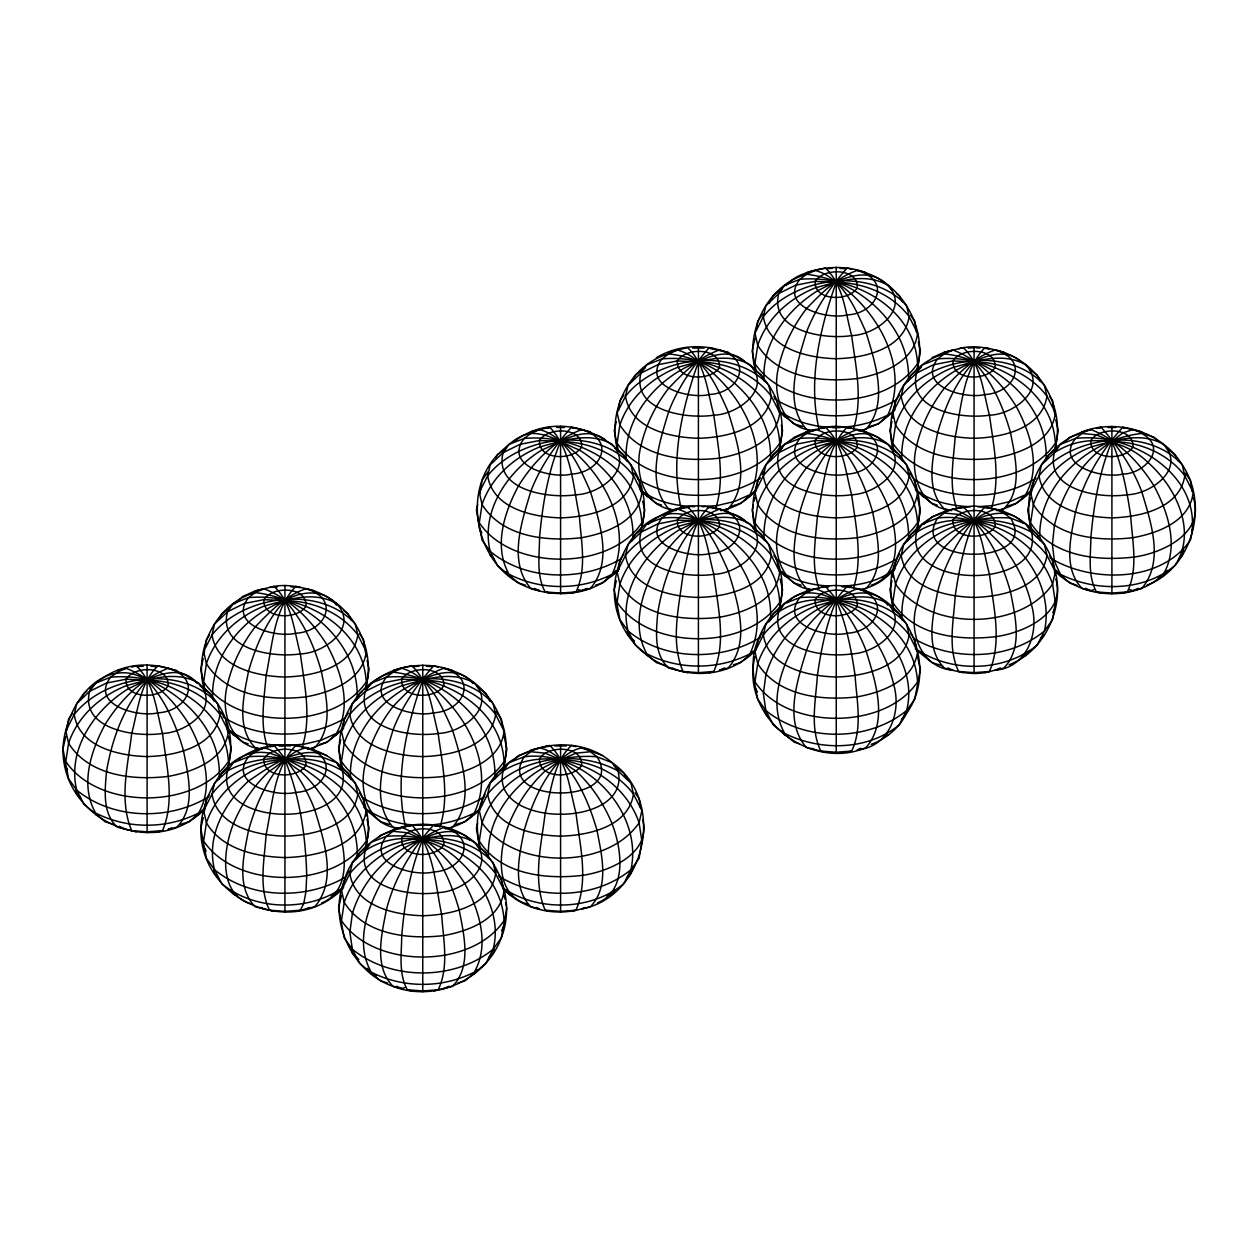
<?xml version="1.0" encoding="UTF-8"?>
<svg xmlns="http://www.w3.org/2000/svg" width="1259" height="1259" viewBox="0 0 1259 1259"><rect width="100%" height="100%" fill="white"/><g stroke="black" fill="none" stroke-linecap="round" stroke-linejoin="round"><path stroke-width="1.5" d="M219.16 778.802C222.544 727.529 177.377 687.634 131.707 673.596C91.057 665.901 64.319 713.869 62.95 748.853C62.226 820.522 153.614 860.763 204.43 809.443M357.257 697.344C358.485 642.751 306.787 598.167 255.184 592.596C216.548 603.124 194.028 649.235 203.643 687.068L204.43 683.606M357.257 856.498C358.909 805.886 314.766 767.14 269.536 753.165C228.886 745.47 202.148 793.438 200.779 828.438C199.961 900.5 291.71 939.875 342.259 889.011M494.818 778.802C497.887 723.516 445.041 677.735 393.013 672.18C354.377 682.693 331.857 728.819 341.472 766.652M632.915 538.207C634.583 501.601 609.403 468.71 579.455 450.061C563.544 443.719 548.625 432.939 530.826 433.458C516.977 435.394 507.393 445.906 497.462 454.751C457.064 498.171 480.592 579.014 539.544 590.691L534.32 588.362M770.461 460.511C773.53 405.209 720.699 359.445 668.655 353.873C630.035 364.402 607.515 410.528 617.13 448.346M770.461 619.664C773.844 568.391 728.678 528.481 683.007 514.443C642.373 506.748 615.62 554.715 614.25 589.716C613.542 661.384 704.93 701.609 755.746 650.289M908.573 379.053C909.785 324.46 858.087 279.86 806.484 274.305C767.864 284.833 745.344 330.944 754.959 368.777M908.573 538.207C909.785 483.613 858.087 439.013 806.484 433.458C767.864 443.971 745.344 490.097 754.959 527.93M1046.119 460.511C1049.188 405.209 996.357 359.445 944.313 353.873C905.693 364.402 883.173 410.528 892.773 448.346M66.743 730.503L68.584 718.936L72.644 713.271M203.958 654.79L204.572 650.919M205.186 647.063L206.413 639.352L209.466 635.118M204.257 812.008L206.413 798.505L209.466 794.256M227.155 769.155C251.218 689.822 146.721 629.484 89.782 689.114M342.401 730.503L344.242 718.936L348.302 713.271M364.984 689.57C378.471 647.488 349.357 597.695 305.968 588.74C285.777 595.46 269.694 611.811 255.184 626.951C242.027 644.057 232.301 663.619 227.454 684.691C220.309 710.674 229.988 745.108 260.408 748.948M342.401 889.641C348.098 847.826 392.918 819.184 433.647 825.038C486.021 830.09 520.203 889.594 501.271 937.939C485.644 980.053 434.78 1002.762 393.013 986.348C348.46 970.957 323.972 911.469 349.31 871.008M364.984 848.723C378.471 806.641 349.357 756.848 305.968 747.893C291.301 750.742 282.047 763.772 269.536 770.949C253.704 785.679 241.634 803.887 233.403 823.827C223.173 849.29 217.838 894.803 251.658 904.025M479.915 493.701L482.071 480.214L488.162 471.716M480.844 806.216C491.75 749.892 569.241 725.389 612.126 762.671C666.31 800.567 646.89 896.502 581.627 908.982L585.105 907.44M502.813 769.155C516.3 727.072 487.186 677.279 443.798 668.309C423.606 675.044 407.523 691.396 393.013 706.535C379.856 723.626 370.13 743.188 365.283 764.26C358.61 789.503 366.904 823.433 396.491 828.076M618.358 410.277L619.9 400.63L623.96 394.98M618.043 571.35L619.9 559.783L623.96 554.117M640.642 530.432C663.997 457.82 571.696 395.861 513.105 442.271M756.486 328.772L757.729 321.061L762.797 313.995M756.486 487.925L757.729 480.214L759.759 477.381M778.471 450.848C800.173 380.501 717.85 321.533 656.332 357.682M756.486 647.063C762.214 618.814 787.048 594.815 815.202 588.74C835.394 595.46 851.477 611.811 865.987 626.951C879.144 644.057 888.87 663.619 893.717 684.691C901.822 712.295 889.216 747.279 857.285 749.829L860.763 748.287M778.156 611.937C803.006 536.633 707.18 473.069 648.228 524.358M892.773 417.988L893.402 414.132M894.016 410.277L895.542 400.63L899.603 394.98M916.3 371.279C929.771 329.197 900.657 279.404 857.285 270.449C837.093 277.169 821.01 293.52 806.484 308.66C793.327 325.766 783.602 345.328 778.754 366.4C772.097 391.643 780.391 425.573 809.978 430.216M892.773 577.141C894.834 544.722 921.635 515.985 953.032 509.171C973.223 515.891 989.306 532.242 1003.816 547.382C1016.973 564.488 1026.699 584.05 1031.546 605.107C1039.651 632.726 1027.045 667.695 995.114 670.26L1000.338 667.947M916.3 530.432C929.771 488.35 900.657 438.557 857.285 429.587C837.093 436.322 821.01 452.673 806.484 467.813C793.327 484.92 783.602 504.481 778.754 525.538C771.625 551.521 781.288 585.954 811.709 589.81M1031.215 493.701C1034.505 462.856 1060.865 436.133 1090.861 429.587C1117.394 439.69 1139.08 461.833 1153.968 485.848C1168.069 512.161 1179.321 546.264 1163.426 574.246C1134.548 602.337 1082.394 599.142 1054.57 570.72M1054.129 450.848C1067.601 408.766 1038.486 358.972 995.114 350.018C974.922 356.738 958.839 373.089 944.313 388.244C931.156 405.335 921.431 424.897 916.583 445.969C909.911 471.212 918.204 505.142 947.807 509.785M228.398 766.652L231.263 748.853L228.398 736.279M366.227 687.068L369.092 669.284L367.046 660.298M366.227 846.221L369.092 828.438L367.046 819.452M504.041 766.652L506.921 748.853L504.041 736.279M641.87 527.93L644.75 510.147L642.688 501.161M779.699 448.346L782.563 430.562L781.335 425.18M779.699 607.499L782.563 589.716L780.108 578.935M917.528 368.777L920.392 350.993L918.346 342.007M917.528 527.93L920.392 510.147L917.528 497.557M1055.357 448.346L1058.221 430.562L1055.766 419.782M1009.104 664.768C1044.482 651.375 1064.516 608.144 1055.357 571.932C1049.927 541.921 1025.094 515.545 995.114 509.171C974.922 515.891 958.839 532.242 944.313 547.382C931.156 564.488 921.431 584.05 916.583 605.107C908.494 632.726 921.1 667.695 953.032 670.26L947.807 667.947M1146.933 585.199C1192.666 567.856 1209.301 504.702 1182.295 464.886C1162.088 431.931 1118.023 418.114 1082.142 431.806L1079.907 434.308M65.814 736.279L62.95 748.853L68.584 778.786L76.705 790.117L83.991 804.249L105.032 821.734L113.829 824.456M203.234 658.504L200.779 669.284L205.186 691.506M203.234 817.658L200.779 828.438L206.413 858.37L214.534 869.686L221.82 883.834C255.278 911.107 308.754 911.957 343.707 887.091M340.654 739.883L338.608 748.853L342.7 769.155M341.472 895.432L338.608 908.007L344.242 937.939L352.363 949.255L359.649 963.403L380.674 980.887L387.725 983.059M477.665 504.749L476.437 510.147L482.071 540.064L490.192 551.395L497.462 565.527L518.503 583.027L525.554 585.199M477.665 823.04L476.437 828.438L479.301 846.221M494.394 947.807L493.15 953.252L489.279 956.919M616.312 421.576L614.25 430.562L618.358 450.848M506.921 908.007L501.271 937.939L493.15 949.255L485.88 963.403L464.839 980.887L457.788 983.059M616.312 580.729L614.25 589.716L619.9 619.648L628.021 630.964L635.291 645.112L656.332 662.596L666.892 665.854M631.813 870.048L630.979 873.683L627.108 877.35M754.959 338.419L752.079 350.993L756.187 371.279M753.307 504.749L752.079 510.147L756.187 530.432M754.141 501.161L754.959 497.557M754.959 656.71C739.804 716.922 809.899 771.673 865.987 747.626C889.169 720.872 874.942 680.505 865.987 650.447C856.923 626.604 841.988 605.028 825.353 586.316L806.484 590.943M891.954 421.576L889.908 430.562L894.016 450.848M891.954 580.729L889.908 589.716L892.773 607.499M907.471 710.91C901.444 726.065 886.588 738.939 871.275 744.337M1030.602 497.557L1027.737 510.147L1030.602 527.93M1183.539 549.947L1182.295 555.392L1178.424 559.059M501.523 930.763L504.041 925.79M1052.839 612.472L1055.357 607.499M1191.502 531.235L1193.186 527.93M157.989 831.837L162.505 830.641C175.505 800.205 166.235 765.094 162.505 733.462C156.242 710.643 154.464 682.787 136.208 665.885L131.707 667.081M302.066 747.673C311.823 717.567 304.426 684.534 300.334 653.877C294.071 631.074 292.277 603.218 274.037 586.316L255.184 590.943L242.861 596.404L234.756 603.927M439.895 827.242C449.652 797.136 442.255 764.119 438.163 733.462C431.9 710.643 430.106 682.787 411.866 665.885C394.728 668.513 378.833 675.28 366.888 688.012M715.553 508.951C725.31 478.845 717.913 445.812 713.822 415.171C707.558 392.352 705.764 364.496 687.524 347.594L668.655 352.221M503.254 889.011C521.714 907.66 550.466 915.97 575.992 910.21C588.976 879.773 579.707 844.679 575.992 813.031C569.729 790.227 567.935 762.356 549.695 745.454L530.826 750.096L528.607 752.614M709.305 672.684L713.822 671.488C726.805 641.051 717.536 605.957 713.822 574.309C707.558 551.505 705.764 523.65 687.524 506.748L668.655 511.374M853.366 429.382C863.139 399.276 855.742 366.243 851.635 335.586C845.387 312.783 843.593 284.927 825.353 268.025C811.363 271.346 795.719 273.864 786.057 285.636M853.366 588.52C863.139 558.414 855.742 525.396 851.635 494.74C845.387 471.92 843.593 444.065 825.353 427.163L806.484 431.806L794.161 437.266L788.764 442.271M847.134 752.252L851.635 751.056C862.887 727.812 856.624 700.319 855.097 675.579C851.367 650.053 846.426 624.417 836.244 600.574C821.545 592.171 799.544 587.827 787.41 602.668M991.195 508.951C1000.968 478.845 993.571 445.812 989.464 415.171C983.2 392.352 981.422 364.496 963.182 347.594L944.313 352.221L931.99 357.682M1003.816 511.374L984.963 506.748C963.245 530.716 945.619 559.83 937.625 591.793C932.998 616.233 924.83 648.039 944.313 668.057C958.854 672.164 974.545 675.878 989.464 671.488C1002.463 641.051 993.194 605.957 989.464 574.309C983.2 551.505 981.422 523.65 963.182 506.748L944.313 511.374M80.749 699.752L83.991 693.473L86.887 691.285M220.199 617.036L221.82 613.888L229.059 608.443M218.578 779.321L221.82 773.042L229.059 767.597M356.407 699.752L359.649 693.473L362.545 691.285M495.857 457.883L497.462 454.751L506.149 448.204M356.407 858.906L359.649 852.611L368.336 846.079M632.065 381.461L635.291 375.166L645.426 367.549M494.236 779.321L497.462 773.042L506.149 766.511M632.065 540.599L635.291 534.32L641.083 529.96M769.076 303.45L773.12 295.597L781.808 289.066M770.697 459.456L773.12 454.751L781.808 448.204M769.076 621.757L773.12 613.888L781.808 607.357M907.708 381.461L910.949 375.166L921.084 367.549M907.708 540.599L910.949 534.32L916.741 529.96M1046.355 459.456L1048.778 454.751L1057.466 448.204M200.622 811.866L198.639 814.62L195.287 815.942M339.442 890.05L336.468 894.205L331.432 896.156M616.092 570.374C596.546 594.72 558.98 598.324 530.826 588.472C507.66 561.719 521.887 521.368 530.826 491.309C539.906 467.451 554.841 445.875 571.476 427.163L590.345 431.806L592.564 434.308M485.108 794.256C475.634 810.497 475.697 830.846 480.529 848.723M476.28 811.866C469.749 820.427 459.126 825.117 449.022 828.076M761.789 474.549L763.82 471.716M751.922 493.575C745.407 502.121 734.784 506.826 724.68 509.785M477.271 969.635L474.297 973.774L470.945 975.08M762.797 632.286C748.491 651.611 752.929 677.263 757.729 699.217L765.85 710.532L773.12 724.68L794.161 742.165L799.449 743.801M749.955 655.483L752.913 651.328M615.1 890.05L612.126 894.205L607.09 896.156M899.603 554.117C888.901 570.343 889.137 591.667 894.016 610.001M891.734 570.374C885.061 581.107 872.597 586.725 860.763 589.81M1035.402 477.381C1027.313 493.701 1026.951 512.98 1031.845 530.432M1027.58 493.575C1021.065 502.121 1010.442 506.826 1000.338 509.785M1028.572 651.328L1025.597 655.483L1022.245 656.789M1167.392 570.374L1163.426 575.898L1158.39 577.865M528.607 434.308L530.826 431.806L549.695 427.163C571.932 450.297 573.05 486.43 579.455 516.426C580.966 541.181 587.229 568.659 575.992 591.919L571.476 593.115M252.949 752.614L255.184 750.096L263.886 747.893C278.569 750.742 287.823 763.772 300.334 770.949C316.151 785.679 328.237 803.887 336.468 823.827C345.942 848.66 352.174 890.711 321.722 902.939M390.778 832.183L393.013 829.665L411.866 825.038C434.119 848.157 435.221 884.29 441.626 914.302C443.152 939.041 449.4 966.534 438.163 989.779L433.647 990.975M804.265 434.308L806.484 431.806L815.202 429.587C829.886 432.435 839.124 445.481 851.635 452.658C867.467 467.388 879.537 485.596 887.768 505.536C897.588 530.621 903.474 574.545 871.275 585.199M901.475 719.424C940.473 677.641 913.247 599.363 857.285 588.74C830.751 598.843 809.065 620.986 794.161 644.986C780.076 671.299 768.808 705.418 784.703 733.399C820.239 751.261 867.955 750.82 899.351 724.68L906.637 710.532L914.758 699.217L920.392 669.284L917.528 656.71M1040.595 638.628L1044.466 634.961M238.801 759.319C259.763 743.046 290.058 741.425 314.687 750.096M377.983 837.628L380.674 835.126L401.715 827.462C428.249 837.565 449.935 859.708 464.839 883.708C478.924 910.021 490.192 944.14 474.297 972.121C442.617 988.441 402.911 988.441 371.232 972.121C355.337 944.14 366.589 910.021 380.674 883.708C395.578 859.708 417.264 837.565 443.798 827.462L452.516 829.665L454.735 832.183M514.459 759.319L518.503 755.557L539.544 747.893C554.228 750.742 563.465 763.772 575.992 770.949C591.809 785.679 603.879 803.887 612.126 823.827C621.6 848.66 627.832 890.711 597.38 902.939M923.886 524.358L931.99 516.835L953.032 509.171M1065.759 441.012L1069.82 437.266L1090.861 429.587M311.193 748.507L327.01 742.165L342.259 729.874M617.917 570.72L612.126 575.898L607.09 577.865M755.746 491.152L749.955 496.329L746.587 497.635M893.56 411.567L878.326 423.874L862.509 430.216M480.088 809.443L474.297 814.62L470.945 815.942M893.56 570.72L887.768 575.898L882.748 577.865M1031.389 491.152L1025.597 496.329L1022.245 497.635M208.884 796.585C169.682 820.884 112.901 819.861 76.705 790.117C66.837 749.357 94.677 709.368 128.245 688.783C148.83 679.136 178.636 660.707 197.285 683.495M204.43 808.608L189.18 821.734L180.383 824.456M345.281 718.102C308.896 739.489 259.008 739.631 223.142 717.016M343.707 727.954L327.01 742.165L319.975 744.337M620.939 558.949C581.595 581.831 525.994 580.918 490.192 551.395C480.308 510.635 508.164 470.646 541.716 450.061C561.058 442.145 585.388 424.314 605.359 439.769M619.365 568.8L602.668 583.027L595.617 585.199M760.2 478.294C724.334 500.909 674.462 500.767 638.061 479.38M755.746 490.318L740.497 503.443L731.684 506.165M896.597 399.795C860.196 421.198 810.324 421.34 774.458 398.725M895.007 409.663L878.326 423.874L869.513 426.596M345.281 877.24C305.937 900.122 250.336 899.225 214.534 869.686C206.02 836.464 224.448 803.006 248.495 781.068C270.716 766.18 299.012 744.431 327.01 755.557M484.542 796.585C448.676 819.2 398.804 819.074 362.403 797.671M480.088 808.608L464.839 821.734L456.041 824.456M760.2 637.447C720.982 661.73 664.217 660.707 628.021 630.964C618.138 590.219 645.993 550.214 679.545 529.63C699.721 520.565 728.394 501.885 747.248 523.099M755.746 649.471L740.497 662.596L733.446 664.768M896.597 558.949C860.637 580.194 811.85 580.194 775.89 558.949M895.007 568.8C880.749 580.446 861.864 585.042 843.782 586.002M1035.858 478.294C999.992 500.909 950.104 500.767 913.719 479.38M1031.389 490.318L1016.139 503.443L1007.342 506.165M279.152 745.926L303.797 744.289L321.375 740.087L336.468 733.399C352.363 705.418 341.095 671.299 327.01 644.986C312.122 620.986 290.42 598.843 263.886 588.74L255.184 592.596L248.495 597.632L233.403 603.517L227.454 611.811L214.534 624.039L212.047 634.929L203.643 651.501L206.413 663.65L203.643 681.859C235.905 730.44 333.95 730.44 366.227 681.859C363.064 624.983 300.035 592.753 248.495 597.632C227.344 625.204 276.319 638.25 295.818 633.246C325.735 631.75 341.11 598.796 305.968 588.74M126.073 668.309L117.355 672.18L110.666 677.2L95.574 683.102L89.625 691.38L76.705 703.608L74.218 714.498L65.814 731.07L68.584 743.219L65.814 761.443C98.076 810.009 196.136 810.009 228.398 761.443C225.235 704.552 162.206 672.322 110.666 677.2C89.531 704.772 138.49 717.819 157.989 712.814C187.906 711.319 203.281 678.365 168.139 668.309C141.606 678.412 119.92 700.555 105.032 724.57C90.931 750.883 79.679 784.986 95.574 812.968C127.253 829.288 166.959 829.288 198.639 812.968C214.534 784.986 203.266 750.883 189.18 724.57C174.293 700.555 152.591 678.412 126.073 668.309L117.355 670.528M977.834 506.716L992.926 505.567L1010.505 501.365L1025.597 494.677C1041.492 466.696 1030.24 432.577 1016.139 406.279C1001.251 382.264 979.565 360.121 953.032 350.018L944.313 353.873L937.625 358.909L922.532 364.795L916.583 373.089L903.663 385.317L901.192 396.207L892.773 412.779L895.542 424.928L892.773 443.137C925.05 491.718 1023.095 491.718 1055.357 443.137C1052.194 386.261 989.165 354.031 937.625 358.909C916.489 386.482 965.448 399.528 984.963 394.523C1014.864 393.028 1030.24 360.074 995.114 350.018M815.202 429.587L806.484 433.458L799.795 438.478L784.703 444.38L778.754 452.658L765.85 464.886L763.363 475.776L754.959 492.348L757.729 504.497L754.959 522.721C787.221 571.287 885.266 571.287 917.528 522.721C914.364 465.83 851.336 433.6 799.795 438.478C778.66 466.05 827.619 479.097 847.134 474.092C877.035 472.613 892.411 439.643 857.285 429.587M586.851 588.362L581.627 590.691L578.243 589.59M263.886 747.893L255.184 751.749L248.495 756.785L233.403 762.671L227.454 770.949L214.534 783.192L212.047 794.083L203.643 810.654L206.413 822.804L203.643 841.012C235.905 889.578 333.95 889.578 366.227 841.012C363.064 784.121 300.035 751.891 248.495 756.785C227.344 784.341 276.319 797.403 295.818 792.399C325.735 790.904 341.11 757.934 305.968 747.893M171.633 827.855L168.139 829.413L176.858 827.194C196.341 807.192 188.173 775.387 183.546 750.946C176.26 725.278 165.433 699.941 147.098 680.143L126.073 679.231L106.464 683.07L89.625 691.38C79.994 729.417 136.129 737.648 162.505 733.462C186.269 732.958 221.726 707.07 198.639 683.102C175.709 669.882 149.506 679.419 126.073 685.746C100.185 696.211 77.633 716.308 68.584 743.219C88.933 775.859 133.155 780.549 168.139 776.41C193.02 771.972 225.267 760.027 228.398 731.07L219.979 714.498L217.508 703.608C182.209 663.981 105.41 674.682 74.218 714.498C79.238 747.216 119.196 755.841 147.098 756.58C175.001 755.841 214.974 747.216 219.979 714.498C202.967 691.883 174.875 680.663 147.098 680.143C124.2 705.355 112.067 738.545 106.464 771.72C104.985 790.259 102.136 813.33 117.355 827.194L136.208 831.837M815.202 588.74L806.484 592.596L799.795 597.632L784.703 603.517L778.754 611.811L765.85 624.039L763.363 634.929L754.959 651.501L757.729 663.65L754.959 681.859C787.221 730.44 885.266 730.44 917.528 681.859C914.364 624.983 851.336 592.753 799.795 597.632C778.66 625.204 827.619 638.25 847.134 633.246C877.035 631.75 892.411 598.796 857.285 588.74M724.68 667.947L719.456 670.26L728.174 668.057C751.34 641.287 737.113 600.936 728.174 570.878C717.394 547.051 705.087 516.646 677.373 509.171L668.655 513.027L661.966 518.063L646.874 523.949L640.941 532.227L628.021 544.47L625.534 555.361L617.13 571.932L619.9 584.082L617.13 602.29C649.392 650.856 747.437 650.856 779.699 602.29C776.551 545.399 713.523 513.168 661.966 518.063C640.831 545.619 689.79 558.681 709.305 553.677C739.206 552.182 754.597 519.212 719.456 509.171C692.922 519.275 671.236 541.417 656.332 565.417C642.247 591.73 630.995 625.849 646.874 653.83C678.57 670.134 718.26 670.134 749.955 653.83C772.522 605.784 739.175 548.058 698.415 521.006L677.373 520.093L657.765 523.917L640.941 532.227C631.31 570.264 687.43 578.495 713.822 574.309C737.569 573.805 773.042 547.917 749.955 523.949C727.025 510.745 700.807 520.282 677.373 526.592C651.485 537.058 628.933 557.155 619.9 584.082C640.249 616.721 684.471 621.395 719.456 617.256C744.337 612.818 776.567 600.889 779.699 571.932L771.295 555.361L768.808 544.47C733.509 504.828 656.71 515.529 625.534 555.361C630.554 588.079 670.512 596.703 698.415 597.427C726.317 596.703 766.275 588.079 771.295 555.361C754.283 532.746 726.191 521.525 698.415 521.006C675.501 546.201 663.383 579.408 657.765 612.566C656.285 631.105 653.437 654.176 668.655 668.057L687.524 672.684M305.968 908.982L309.462 907.44M1138.167 588.362L1132.927 590.691L1129.543 589.59M443.798 988.551L449.022 986.238M333.116 736.358L336.468 735.051M884.416 736.358L887.768 735.051M590.345 750.096L581.627 747.893C566.943 750.742 557.706 763.772 545.178 770.949C529.362 785.679 517.292 803.887 509.045 823.827C498.832 849.29 493.497 894.803 527.316 904.025M1143.88 434.308L1141.645 431.806L1122.792 427.163C1101.074 451.147 1083.448 480.261 1075.454 512.224C1070.827 536.664 1062.659 568.47 1082.142 588.472L1090.861 590.691L1094.244 589.59M434.308 825.935L438.163 826.234L433.647 825.038C411.945 849.022 394.319 878.121 386.324 910.084C381.682 934.524 373.514 966.33 393.013 986.348L401.715 988.551L405.099 987.465M958.666 348.79C973.6 344.415 989.291 348.113 1003.816 352.221L1006.051 354.739M269.536 587.512C284.455 583.122 300.146 586.836 314.687 590.943M820.837 587.512C835.771 583.122 851.462 586.836 865.987 590.943M1122.792 593.115L1141.645 588.472C1164.827 561.719 1150.6 521.368 1141.645 491.309C1132.581 467.451 1117.63 445.875 1101.011 427.163L1096.495 428.359L1100.35 428.076M295.818 911.406L314.687 906.779C337.868 880.01 323.642 839.659 314.687 809.6C305.607 785.758 290.672 764.166 274.037 745.454L269.536 746.666L273.376 746.367M944.313 352.221L953.032 350.018M255.184 590.943L263.886 588.74M806.484 272.652C825.81 266.09 846.678 265.492 865.987 272.652M858.811 431.05L865.987 429.335C889.169 402.565 874.942 362.214 865.987 332.156C855.223 308.329 842.916 277.924 815.202 270.449L806.484 274.305L799.795 279.341L784.703 285.226L778.754 293.52L765.85 305.748L763.363 316.638L754.959 333.21L757.729 345.359L754.959 363.568C787.221 412.149 885.266 412.149 917.528 363.568C914.364 306.692 851.336 274.462 799.795 279.341C778.66 306.897 827.619 319.959 847.134 314.955C877.035 313.46 892.411 280.489 857.285 270.449M720.998 510.619L728.174 508.904C751.34 482.15 737.113 441.783 728.174 411.724C717.394 387.898 705.087 357.509 677.373 350.018L668.655 353.873L661.966 358.909L646.874 364.795L640.941 373.089L628.021 385.317L625.534 396.207L617.13 412.779L619.9 424.928L617.13 443.137C649.392 491.718 747.437 491.718 779.699 443.137C776.551 386.261 713.523 354.031 661.966 358.909C640.831 386.482 689.79 399.528 709.305 394.523C739.206 393.028 754.597 360.074 719.456 350.018C699.264 356.738 683.181 373.089 668.655 388.244C655.514 405.335 645.773 424.897 640.941 445.969C634.268 471.212 642.562 505.142 672.149 509.785M996.64 510.619L1003.816 508.904C1023.315 488.885 1015.132 457.08 1010.505 432.655C1003.218 406.987 992.391 381.65 974.073 361.852L953.032 360.94L933.423 364.764L916.583 373.089C906.952 411.126 963.088 419.357 989.464 415.171C1013.227 414.667 1048.684 388.779 1025.597 364.795C1002.668 351.591 976.465 361.128 953.032 367.455C927.143 377.92 904.591 398.001 895.542 424.928C915.907 457.568 960.113 462.242 995.114 458.119C1019.979 453.665 1052.225 441.736 1055.357 412.779L1046.953 396.207L1044.466 385.317C1009.167 345.674 932.368 356.376 901.192 396.207C906.197 428.926 946.17 437.55 974.073 438.289C1001.975 437.55 1041.933 428.926 1046.953 396.207C1029.941 373.593 1001.834 362.372 974.073 361.852C934.556 376.425 900.342 415.029 901.743 458.622M393.013 670.528C412.322 663.965 433.19 663.351 452.516 670.528L454.735 673.03M860.605 589.763L865.987 588.472C885.486 568.47 877.318 536.664 872.676 512.224C865.389 486.556 854.562 461.219 836.244 441.421L815.202 440.508L795.594 444.348L778.754 452.658C769.139 490.695 825.259 498.926 851.635 494.74C875.398 494.236 910.855 468.348 887.768 444.38C864.854 431.16 838.636 440.697 815.202 447.024C789.314 457.489 766.762 477.586 757.729 504.497C778.078 537.137 822.3 541.826 857.285 537.687C882.15 533.249 914.396 521.32 917.528 492.348L909.124 475.776L906.637 464.886C871.338 425.259 794.539 435.96 763.363 475.776C768.368 508.494 808.341 517.119 836.244 517.858C864.146 517.119 904.104 508.494 909.124 475.776C892.112 453.177 864.004 441.94 836.244 441.421C796.333 456.167 761.176 495.841 764.182 540.08M307.511 749.341L314.687 747.626C334.17 727.608 326.002 695.802 321.375 671.377C314.089 645.71 303.262 620.372 284.927 600.574L263.886 599.662L244.293 603.486L227.454 611.811C217.823 649.833 273.958 658.079 300.334 653.877C324.098 653.39 359.555 627.501 336.468 603.517C313.538 590.314 287.335 599.851 263.886 606.177C237.998 616.642 215.462 636.724 206.413 663.65C226.762 696.29 270.984 700.964 305.968 696.841C330.849 692.387 363.096 680.458 366.227 651.501L357.808 634.929L355.337 624.039C320.038 584.396 243.239 595.098 212.047 634.929C217.067 667.648 257.025 676.272 284.927 677.012C312.83 676.272 352.803 667.648 357.808 634.929C340.796 612.315 312.704 601.094 284.927 600.574C245.426 615.147 211.213 653.751 212.598 697.344M984.963 672.684L1003.816 668.057C1023.315 648.039 1015.132 616.233 1010.505 591.793C1003.218 566.125 992.391 540.788 974.073 521.006L958.666 514.443L944.313 513.027L937.625 518.063L922.532 523.949L916.583 532.227L903.663 544.47L901.192 555.361L892.773 571.932L895.542 584.082L892.773 602.29C913.845 636.078 959.626 640.925 995.853 636.645C1023.646 632.931 1066.562 613.511 1055.766 578.935M445.34 828.91L452.516 827.194C475.697 800.441 461.471 760.09 452.516 730.031C441.736 706.189 429.429 675.8 401.715 668.309L393.013 672.18L386.324 677.2L371.232 683.102L365.283 691.38L352.363 703.608L349.876 714.498L341.472 731.07L344.242 743.219L341.472 761.443C373.734 810.009 471.779 810.009 504.041 761.443C500.893 704.552 437.864 672.322 386.324 677.2C365.173 704.772 414.132 717.819 433.647 712.814C463.564 711.319 478.939 678.365 443.798 668.309M571.476 911.406L590.345 906.779C609.828 886.761 601.66 854.955 597.034 830.515C589.731 804.847 578.904 779.51 560.585 759.728L545.178 753.165L530.826 751.749L524.153 756.785L509.045 762.671L503.112 770.949L490.192 783.192L487.705 794.083L479.301 810.654L482.071 822.804L479.301 841.012C500.374 874.8 546.138 879.648 582.366 875.367C609.529 871.496 651.611 853.35 642.688 819.452M826.612 268.781L832.388 268.34M692.639 348.066L704.19 348.066M968.297 348.066L974.073 347.626M545.178 428.359L549.034 428.076M556.73 427.493L564.441 427.493M824.692 428.076L820.837 428.359C835.771 423.984 851.462 427.682 865.987 431.806L868.222 434.308M832.388 427.493L840.083 427.493M1108.046 427.493L1115.742 427.493M683.007 507.944L688.783 507.503M702.192 506.716L717.284 505.567L734.847 501.365L749.955 494.677C772.522 446.646 739.175 388.921 698.415 361.852L677.373 360.94L657.765 364.764L640.941 373.089C631.31 411.126 687.43 419.357 713.822 415.171C737.569 414.667 773.042 388.779 749.955 364.795C727.025 351.591 700.807 361.128 677.373 367.455C651.485 377.92 628.933 398.001 619.9 424.928C640.249 457.568 684.471 462.242 719.456 458.119C744.337 453.665 776.567 441.736 779.699 412.779L771.295 396.207L768.808 385.317C733.509 345.674 656.71 356.376 625.534 396.207C630.554 428.926 670.512 437.55 698.415 438.289C726.317 437.55 766.275 428.926 771.295 396.207C754.283 373.593 726.191 362.372 698.415 361.852C658.898 376.425 624.684 415.029 626.085 458.622M964.441 507.503L958.666 507.944L974.073 505.913L989.464 507.944L983.688 507.503M271.456 587.371L277.232 586.93M822.756 587.371L828.532 586.93M137.483 666.656L143.258 666.216M413.141 666.656L418.917 666.216M713.822 671.488L698.415 672.652L683.007 671.488C670.024 641.051 679.293 605.957 683.007 574.309C689.271 551.505 691.065 523.65 709.305 506.748L728.174 511.374M989.464 671.488L974.073 672.652L958.666 671.488C947.429 648.243 953.677 620.75 955.203 595.995C958.933 570.469 963.89 544.832 974.073 521.006C988.756 512.586 1010.772 508.258 1022.906 523.099M545.178 746.666L549.034 746.367M554.81 745.926L566.361 745.926M851.635 751.056L836.244 752.237L820.837 751.056L806.484 747.626C783.303 720.872 797.529 680.505 806.484 650.447C815.564 626.604 830.499 605.028 847.134 586.316L851.635 587.512L842.019 586.788M162.505 830.641L147.098 831.806L131.707 830.641C118.708 800.205 127.977 765.094 131.707 733.462C137.971 710.643 139.749 682.787 157.989 665.885L176.858 670.528M407.365 826.234L411.205 825.935M575.992 910.21L560.585 911.374L545.178 910.21C532.195 879.773 541.464 844.679 545.178 813.031C551.442 790.227 553.236 762.356 571.476 745.454L575.992 746.666M840.083 268.34L845.859 268.781M975.993 347.767L979.848 348.066M985.624 348.507L989.464 348.79L984.963 347.594C962.71 370.713 961.608 406.846 955.203 436.857C953.409 460.558 948.546 486.1 956.934 508.951M709.966 348.507L728.174 352.221L730.393 354.739M1123.453 428.076L1127.293 428.359M847.795 428.076L851.635 428.359L847.134 427.163C824.881 450.297 823.779 486.43 817.374 516.426C815.58 540.127 810.717 565.669 819.105 588.52M572.137 428.076L575.992 428.359M970.296 506.716C950.986 505.913 930.574 501.743 915.293 489.232M708.046 507.503L713.822 507.944M694.638 506.716C675.328 505.913 654.916 501.743 639.635 489.232M1158.028 441.012L1153.968 437.266L1132.927 429.587L1122.792 432.876L1111.902 441.421C1099.138 471.92 1093.819 504.938 1090.861 537.687C1090.782 555.628 1087.414 575.536 1096.495 591.919L1111.902 593.083L1127.293 591.919C1138.545 568.659 1132.282 541.181 1130.755 516.426C1127.025 490.9 1122.068 465.263 1111.902 441.421L1096.495 434.874L1082.142 433.458L1075.454 438.478L1060.361 444.38L1054.412 452.658L1041.492 464.886L1039.021 475.776L1030.602 492.348L1033.371 504.497L1030.602 522.721C1051.674 556.509 1097.455 561.357 1133.682 557.076C1162.183 553.504 1205.713 532.793 1193.186 497.557M828.69 586.002C811.221 585.057 792.934 580.792 778.912 569.886M545.178 591.919L560.585 593.083L575.992 591.919L590.345 588.472C613.526 561.719 599.3 521.368 590.345 491.309C579.565 467.467 567.258 437.078 539.544 429.587L530.826 433.458L524.153 438.478L509.045 444.38L503.112 452.658L490.192 464.886L487.705 475.776L479.301 492.348L482.071 504.497L479.301 522.721C511.563 571.287 609.608 571.287 641.87 522.721C638.722 465.83 575.693 433.6 524.153 438.478C503.002 466.05 551.961 479.097 571.476 474.092C601.377 472.613 616.768 439.643 581.627 429.587C555.093 439.69 533.407 461.833 518.503 485.848C504.418 512.161 493.166 546.264 509.045 574.246C540.74 590.565 580.43 590.565 612.126 574.246C634.693 526.215 601.346 468.49 560.585 441.421L539.544 440.508L519.936 444.348L503.112 452.658C493.481 490.695 549.616 498.926 575.992 494.74C599.756 494.236 635.213 468.348 612.126 444.38C589.196 431.16 562.993 440.697 539.544 447.024C513.656 457.489 491.104 477.586 482.071 504.497C502.42 537.137 546.642 541.826 581.627 537.687C606.508 533.249 638.738 521.32 641.87 492.348L633.466 475.776L630.979 464.886C595.68 425.259 518.897 435.96 487.705 475.776C492.725 508.494 532.683 517.119 560.585 517.858C588.488 517.119 628.446 508.494 633.466 475.776C616.454 453.177 588.362 441.94 560.585 441.421C547.838 471.92 542.519 504.938 539.544 537.687C539.481 555.628 536.114 575.536 545.178 591.919L549.695 593.115M290.703 586.788L300.334 587.512L295.818 586.316C273.581 609.435 272.479 645.568 266.074 675.579C264.28 699.28 259.401 724.822 267.805 747.673M426.612 666.216L432.388 666.656M150.954 666.216L156.73 666.656M284.927 745.485L290.703 745.926M284.927 745.721C265.019 744.903 243.711 741.645 227.611 729.04M470.237 840.146C458.008 826.455 436.904 831.412 422.756 839.297C410.009 869.796 404.69 902.813 401.715 935.563C401.652 953.488 398.285 973.412 407.365 989.779L422.756 990.959L438.163 989.779L452.516 986.348C471.999 966.33 463.831 934.524 459.205 910.084C451.918 884.432 441.075 859.094 422.756 839.297L407.365 832.75L393.013 831.318L386.324 836.354L371.232 842.24L365.283 850.533L352.363 862.761L349.876 873.652L341.472 890.223L344.242 902.373L341.472 920.581C373.734 969.162 471.779 969.162 504.041 920.581C500.893 863.705 437.864 831.475 386.324 836.354C365.173 863.926 414.132 876.972 433.647 871.968C463.564 870.473 478.939 837.518 443.798 827.462M813.66 431.05L806.484 429.335C783.303 402.565 797.529 362.214 806.484 332.156C815.564 308.313 830.499 286.722 847.134 268.025L851.635 269.221M951.489 510.619L944.313 508.904C924.83 488.885 932.998 457.08 937.625 432.655C944.911 406.987 955.738 381.65 974.073 361.852C987.748 354.409 1007.782 349.105 1020.199 361.443M675.831 510.619L668.655 508.904C645.474 482.15 659.7 441.783 668.655 411.724C677.735 387.882 692.67 366.306 709.305 347.594L713.822 348.79M811.866 589.763L806.484 588.472C787.001 568.47 795.169 536.664 799.795 512.224C807.082 486.556 817.925 461.219 836.244 441.421C849.557 434.308 868.269 429.004 881.017 439.769M262.36 749.341L255.184 747.626C235.685 727.608 243.868 695.802 248.495 671.377C255.782 645.71 266.609 620.372 284.927 600.574C300.838 590.99 324.318 588.378 336.468 605.17M400.189 828.91L393.013 827.194C369.831 800.441 384.058 760.09 393.013 730.031C402.077 706.173 417.012 684.597 433.647 665.885L438.163 667.081M1096.495 591.919L1101.011 593.115M958.666 671.488L963.182 672.684M825.353 752.252L820.837 751.056C809.6 727.812 815.848 700.319 817.374 675.579C821.104 650.053 826.061 624.417 836.244 600.574C852.138 590.99 875.619 588.378 887.768 605.17M300.334 746.666L295.818 745.454C273.581 768.588 272.479 804.721 266.074 834.717C264.547 859.472 258.284 886.966 269.536 910.21L274.037 911.406M545.178 910.21L549.695 911.406M407.365 989.779L411.866 990.975M802.959 426.596L794.161 423.874L778.912 411.567M937.278 505.079L931.99 503.443L916.741 491.152M1076.854 585.199L1069.82 583.027L1054.57 569.886M661.62 505.079L656.332 503.443L641.083 491.152M801.212 585.199L794.161 583.027L778.912 570.72M942.55 665.854L931.99 662.596L916.741 650.289M602.668 755.557L581.627 747.893M248.133 743.801L242.861 742.165L227.611 729.874M389.487 824.456L380.674 821.734L365.44 809.443M788.055 418.067L784.703 416.76L782.72 413.991M927.568 498.296L922.532 496.329L920.549 493.575M1063.713 577.22L1060.361 575.898L1056.395 570.374M651.91 498.296L646.874 496.329L644.891 493.575M788.055 577.22L784.703 575.898L781.729 571.759M512.413 577.22L509.045 575.898L506.087 571.759M788.055 736.358L784.703 735.051L781.729 730.912M236.755 736.358L233.403 735.051L230.428 730.912M512.413 895.511L509.045 894.205L506.087 890.05M95.574 814.62L98.926 815.942M236.755 895.511L233.403 894.205L230.428 890.05M376.252 975.741L371.232 973.774L367.266 968.25M995.114 509.171L1003.816 513.027L1010.505 518.063L1025.597 523.949L1031.546 532.227L1044.466 544.47L1046.953 555.361L1055.357 571.932L1052.587 584.082L1055.357 602.29L1052.587 619.648L1044.466 630.964L1037.18 645.112C1003.722 672.385 950.246 673.235 915.293 648.369M1085.62 588.362L1090.861 590.691M672.149 667.947L677.373 670.26M811.709 748.287L815.202 749.829M536.066 907.44L539.544 908.982L530.826 906.779C511.343 886.761 519.511 854.955 524.153 830.515C531.44 804.847 542.267 779.51 560.585 759.728L575.992 753.165L590.345 751.749L597.034 756.785L612.126 762.671L618.059 770.949L630.979 783.192L633.466 794.083L641.87 810.654L639.1 822.804L641.87 841.012L639.1 858.37L630.979 869.686L623.709 883.834C590.691 910.824 538.285 911.768 503.254 888.193M119.101 826.313L126.073 829.413M260.408 907.44L263.886 908.982M396.491 986.238L401.715 988.551M1166.322 448.204L1175.009 454.751L1178.251 461.03M1029.941 369.721L1037.18 375.166L1040.422 381.461M892.112 290.152C870.976 262.863 842.161 278.302 817.374 290.908C787.064 309.84 761.066 343.723 764.182 380.942M896.455 293.426L899.351 295.597L902.593 301.877M1029.941 528.874L1037.18 534.32L1038.801 537.467M1050.116 557.863C1091.207 583.137 1160.892 583.106 1190.416 540.064C1205.87 476.28 1131.699 431.585 1075.454 438.478C1054.318 466.05 1103.277 479.097 1122.792 474.092C1144.368 473.982 1168.635 447.669 1141.645 433.458C1089.602 439.013 1036.771 484.794 1039.84 540.08M890.664 448.204L899.351 454.751L902.593 461.03M752.851 368.635L761.538 375.166L764.764 381.461M778.912 410.749C810.245 432.482 854.31 431.947 887.768 415.108C910.351 367.061 877.004 309.336 836.244 282.284L815.202 281.371L795.594 285.195L778.754 293.52C769.139 331.542 825.259 339.788 851.635 335.586C875.398 335.099 910.855 309.195 887.768 285.226C864.854 272.023 838.636 281.56 815.202 287.87C789.314 298.336 766.762 318.433 757.729 345.359C778.078 377.999 822.3 382.673 857.285 378.534C882.15 374.096 914.396 362.167 917.528 333.21L909.124 316.638L906.637 305.748C871.338 266.105 794.539 276.807 763.363 316.638C768.368 349.357 808.341 357.981 836.244 358.721C864.146 357.981 904.104 349.357 909.124 316.638C892.112 294.024 864.004 282.803 836.244 282.284C819.845 328.473 807.586 380.973 819.105 429.382M895.007 610.631L899.351 613.888L902.593 620.183M913.719 638.518C953.063 661.4 1008.664 660.503 1044.466 630.964C1057.119 571.696 996.86 510.336 937.625 518.063C907.141 566.298 1040.988 566.298 1010.505 518.063C964.252 514.333 911.28 537.577 895.542 584.082C927.678 631.121 1020.451 631.121 1052.587 584.082C1034.882 531.455 964.756 502.31 916.583 532.227C903.175 589.967 1044.954 589.967 1031.546 532.227C990.628 509.879 930.968 518 901.192 555.361C906.197 588.079 946.17 596.703 974.073 597.427C1001.975 596.703 1041.933 588.079 1046.953 555.361C1029.941 532.746 1001.834 521.525 974.073 521.006C934.162 535.736 899.005 575.426 902.011 619.664M752.851 527.789L761.538 534.32L763.143 537.467M615.022 448.204L623.709 454.751L626.935 461.03M613.574 765.409L623.709 773.042L626.935 779.321M477.192 686.926L485.88 693.473L489.924 701.326M343.707 610.631L348.051 613.888L351.292 620.183M477.192 846.079L485.88 852.611L488.303 857.332M498.8 876.17C538.018 900.453 594.783 899.43 630.979 869.686C643.632 810.418 583.389 749.058 524.153 756.785C493.67 805.02 627.501 805.02 597.034 756.785C550.781 753.055 497.793 776.299 482.071 822.804C514.207 869.843 606.964 869.843 639.1 822.804C621.411 770.178 551.269 741.032 503.112 770.949C489.688 828.69 631.483 828.69 618.059 770.949C577.141 748.601 517.48 756.722 487.705 794.083C492.725 826.801 532.683 835.425 560.585 836.149C588.488 835.425 628.446 826.801 633.466 794.083C616.454 771.468 588.362 760.231 560.585 759.728C520.675 774.458 485.518 814.132 488.539 858.386M337.916 765.409L348.051 773.042L351.292 779.321M363.993 807.523C395.295 830.468 440.335 830.027 474.297 812.968C496.864 764.937 463.517 707.212 422.756 680.143L401.715 679.231L382.122 683.07L365.283 691.38C355.652 729.417 411.787 737.648 438.163 733.462C461.927 732.958 497.384 707.07 474.297 683.102C451.367 669.882 425.164 679.419 401.715 685.746C375.827 696.211 353.275 716.308 344.242 743.219C364.591 775.859 408.813 780.549 443.798 776.41C468.678 771.972 500.925 760.027 504.041 731.07L495.637 714.498L493.15 703.608C457.867 663.981 381.068 674.682 349.876 714.498C354.896 747.216 394.854 755.841 422.756 756.58C450.659 755.841 490.632 747.216 495.637 714.498C478.625 691.883 450.533 680.663 422.756 680.143C383.255 694.732 349.042 733.32 350.427 776.929M200.087 685.84L210.222 693.473L214.266 701.326M744.541 361.443C732.124 349.105 712.09 354.409 698.415 361.852C682.032 408.058 669.757 460.558 681.276 508.951M472.943 683.495C460.825 667.616 438.038 671.173 422.756 680.143C406.374 726.349 394.114 778.849 405.634 827.242M768.431 716.985L765.85 714.53L764.606 709.085M634.473 641.083L628.021 634.961L627.187 631.326M490.192 555.392L494.063 559.059M358.815 959.374L352.363 953.252L351.529 949.632M217.115 876.122L214.534 873.683L213.7 870.048M80.576 797.781L76.705 794.114L75.886 790.479M1185.333 473.132L1190.416 480.214L1192.257 491.781M1049.534 396.396L1052.587 400.63L1054.743 414.132M910.698 315.395L914.758 321.061L916.599 332.628M1049.534 555.534L1052.587 559.783L1053.814 567.494M909.69 473.132L914.758 480.214L916.599 491.781M773.892 396.396L776.929 400.63L778.156 408.341M910.698 633.702L914.758 639.352L916.599 650.919M773.892 555.534L776.929 559.783L778.156 567.494M634.032 473.132L639.1 480.214L640.957 491.781M644.891 652.713L646.874 655.483M635.04 792.84L639.1 798.505L640.642 808.152M496.203 711.854L501.271 718.936L502.514 726.648M359.397 633.702L363.458 639.352L366.227 656.71M495.18 869.591L497.211 872.424M499.241 875.241L501.271 878.074L502.514 885.785M359.397 792.84L363.458 798.505L364.984 808.152M220.545 711.854L225.629 718.936L227.785 732.423M754.959 687.068L757.477 692.041M479.301 527.93L481.819 532.887M203.643 846.221L206.161 851.194M65.814 766.652L67.498 769.957M504.041 895.432L504.859 899.02M505.693 902.624L506.511 906.212M1054.428 571.35L1055.042 575.206M365.598 812.008L366.227 815.863M1111.902 426.345L1111.902 593.933M974.073 346.76L974.073 673.518M836.244 267.191L836.244 753.087M698.415 346.76L698.415 673.518M560.585 426.345L560.585 593.933M560.585 744.636L560.585 912.24M422.756 665.067L422.756 991.809M284.927 585.482L284.927 912.24M147.098 665.067L147.098 832.655M306.708 875.367L305.968 891.545L303.797 903.427L300.334 910.21L284.927 911.374L269.536 910.21L255.184 906.779C235.685 886.761 243.868 854.955 248.495 830.515C255.782 804.847 266.609 779.51 284.927 759.728L303.797 755.778L321.375 756.785L336.468 762.671L342.417 770.949L355.337 783.192L357.808 794.083L366.227 810.654C360.625 847.134 316.056 856.765 284.927 857.584C256.112 856.655 222.151 849.605 206.413 822.804C224.118 770.178 294.244 741.032 342.417 770.949C355.825 828.69 214.046 828.69 227.454 770.949C268.372 748.601 328.032 756.722 357.808 794.083C352.803 826.801 312.83 835.425 284.927 836.149C257.025 835.425 217.067 826.801 212.047 794.083C229.059 771.468 257.166 760.231 284.927 759.728C299.831 796.286 305.622 836.07 306.708 875.367M1054.412 525.538L1052.382 544.502L1054.412 561.105L1060.361 574.246C1095.897 592.123 1143.597 591.683 1175.009 565.527C1197.545 531.235 1175.812 487.186 1148.334 462.777C1123.059 437.912 1084.282 433.206 1054.412 452.658C1044.781 490.695 1100.917 498.926 1127.293 494.74C1151.056 494.236 1186.513 468.348 1163.426 444.38C1140.497 431.16 1114.294 440.697 1090.861 447.024C1064.972 457.489 1042.421 477.586 1033.371 504.497C1053.72 537.137 1097.942 541.826 1132.927 537.687C1157.808 533.249 1190.054 521.32 1193.186 492.348L1184.782 475.776L1182.295 464.886C1146.996 425.259 1070.197 435.96 1039.021 475.776C1044.026 508.494 1083.999 517.119 1111.902 517.858C1139.804 517.119 1179.762 508.494 1184.782 475.776C1167.77 453.177 1139.663 441.94 1111.902 441.421C1082.252 460.133 1062.36 491.765 1054.412 525.538M352.363 913.688L349.876 932.305L352.363 949.255C391.266 980.84 454.247 980.84 493.15 949.255C501.68 916.033 483.251 882.575 459.205 860.652C433.914 835.787 395.137 831.066 365.283 850.533C355.652 888.555 411.787 896.801 438.163 892.6C461.927 892.112 497.384 866.208 474.297 842.24C451.367 829.036 425.164 838.573 401.715 844.883C375.827 855.365 353.275 875.446 344.242 902.373C364.591 935.012 408.813 939.686 443.798 935.563C468.678 931.109 500.925 919.18 504.041 890.223L495.637 873.652L493.15 862.761C457.867 823.118 381.068 833.82 349.876 873.652C354.896 906.37 394.854 914.994 422.756 915.734C450.659 914.994 490.632 906.37 495.637 873.652C478.625 851.037 450.533 839.816 422.756 839.297C389.424 851.462 362.356 879.522 352.363 913.688M765.85 674.966L763.363 693.583L765.85 710.532C804.753 742.118 867.734 742.118 906.637 710.532C915.167 677.311 896.738 643.853 872.676 621.93C847.401 597.065 808.624 592.344 778.754 611.811C769.139 649.833 825.259 658.079 851.635 653.877C875.398 653.39 910.855 627.501 887.768 603.517C864.854 590.314 838.636 599.851 815.202 606.177C789.314 616.642 766.762 636.724 757.729 663.65C778.078 696.29 822.3 700.964 857.285 696.841C882.15 692.387 914.396 680.458 917.528 651.501L909.124 634.929L906.637 624.039C871.338 584.396 794.539 595.098 763.363 634.929C768.368 667.648 808.341 676.272 836.244 677.012C864.146 676.272 904.104 667.648 909.124 634.929C892.112 612.315 864.004 601.094 836.244 600.574C802.896 612.74 775.827 640.8 765.85 674.966M126.073 679.231C124.578 698.902 159.5 699.847 168.139 685.746C169.635 666.074 134.697 665.13 126.073 679.231M263.886 599.662C262.407 619.334 297.329 620.278 305.968 606.177C307.464 586.489 272.526 585.561 263.886 599.662M263.886 758.815C262.407 778.487 297.329 779.415 305.968 765.315C307.464 745.643 272.526 744.714 263.886 758.815M401.715 679.231C400.236 698.902 435.158 699.847 443.798 685.746C445.293 666.074 410.355 665.13 401.715 679.231M401.715 838.384C400.236 858.056 435.158 859 443.798 844.883C445.293 825.212 410.355 824.283 401.715 838.384M539.544 440.508C538.065 460.18 572.987 461.124 581.627 447.024C583.122 427.352 548.184 426.408 539.544 440.508M539.544 758.815C538.065 778.487 572.987 779.415 581.627 765.315C583.122 745.643 548.184 744.714 539.544 758.815M677.373 360.94C675.878 380.611 710.816 381.556 719.456 367.455C720.935 347.767 686.013 346.839 677.373 360.94M677.373 520.093C675.878 539.765 710.816 540.693 719.456 526.592C720.935 506.921 686.013 505.992 677.373 520.093M815.202 281.371C813.707 301.043 848.645 301.971 857.285 287.87C858.764 268.198 823.842 267.27 815.202 281.371M815.202 440.508C813.707 460.18 848.645 461.124 857.285 447.024C858.764 427.352 823.842 426.408 815.202 440.508M815.202 599.662C813.707 619.334 848.645 620.278 857.285 606.177C858.764 586.489 823.842 585.561 815.202 599.662M953.032 360.94C951.536 380.611 986.474 381.556 995.114 367.455C996.593 347.767 961.671 346.839 953.032 360.94M953.032 520.093C951.536 539.765 986.474 540.693 995.114 526.592C996.593 506.921 961.671 505.992 953.032 520.093M1090.861 440.508C1089.365 460.18 1124.303 461.124 1132.927 447.024C1134.422 427.352 1099.5 426.408 1090.861 440.508"/></g></svg>
